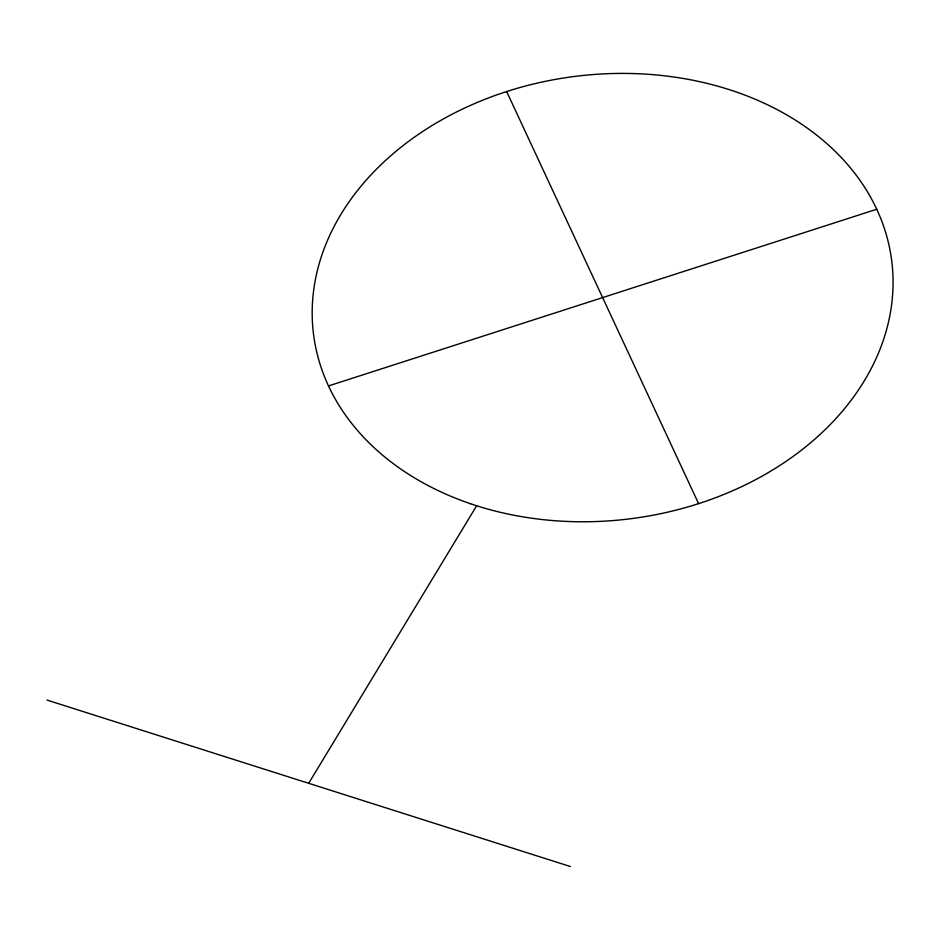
<?xml version="1.0" encoding="UTF-8"?>
<svg xmlns="http://www.w3.org/2000/svg" width="940" height="940" viewBox="0 0 940 940"><rect width="100%" height="100%" fill="white"/><g stroke="black" fill="none" stroke-linecap="round" stroke-linejoin="round"><path stroke-width="1.41" d="M308.696 783.302L476.651 505.755M328.507 385.929L876.738 209.256M47 700.077L570.392 866.527M506.648 91.544L698.596 503.629M470.458 503.711A291.412 222.909 -7.3 0 0 892.683 270.885A291.412 222.909 -7.3 0 0 444.726 118.181A291.412 222.909 -7.3 0 0 470.458 503.711"/></g></svg>
